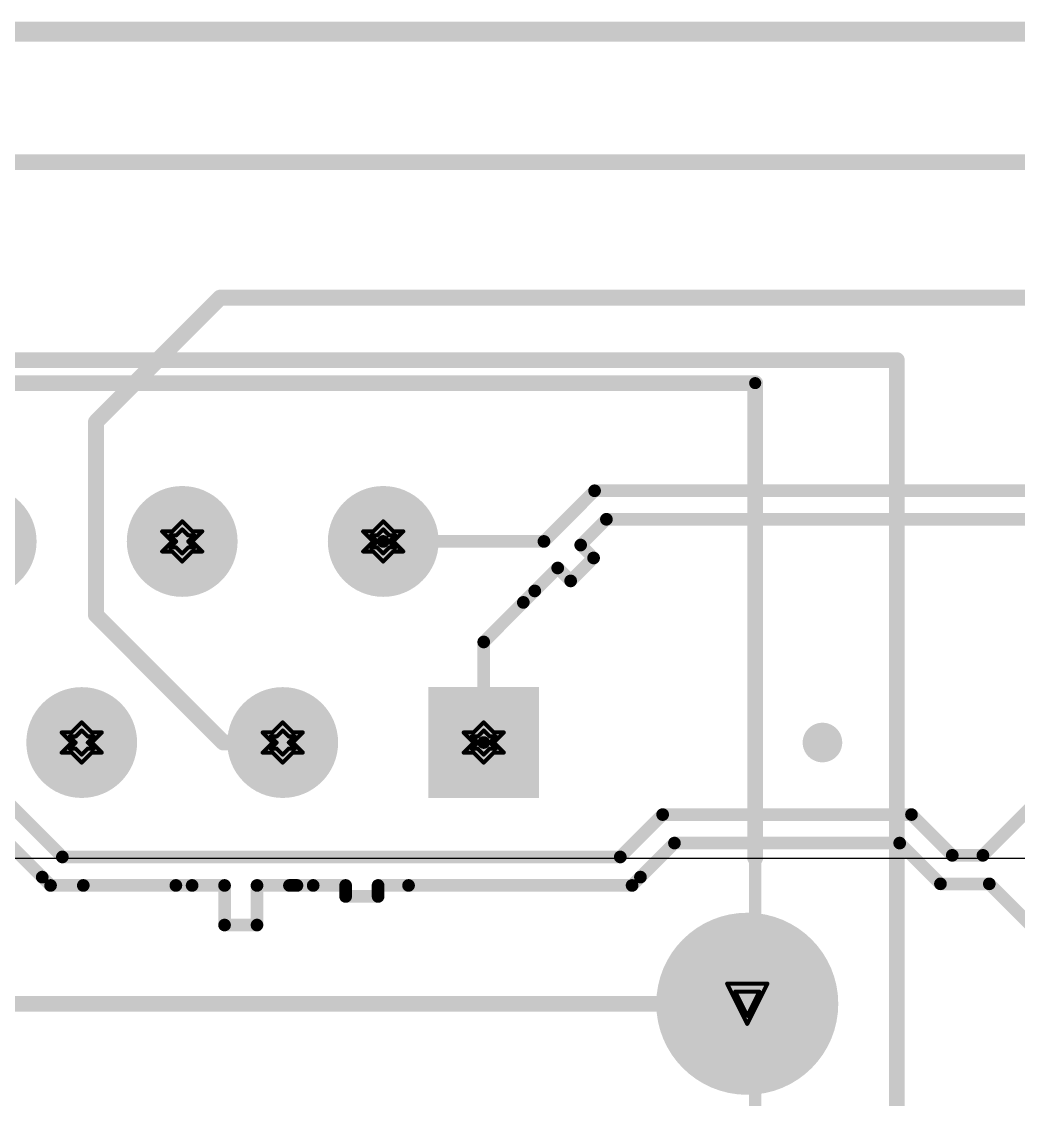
# Model space of a CAD drawing. Header units: inches. Extents: x -3 to 423, y -3 to 110.
# Drawn here: x 13.79 to 26.39, y 10.27 to 23.89 of the extents above; entities that cross this region are included whole.
import ezdxf

# ---------------------------------------------------------------- set-up
doc = ezdxf.new("R2010")
doc.units = ezdxf.units.IN
for name, color, linetype in [('Board Outline', 56, 'Continuous'), ('Bottom Layer', 5, 'Continuous'), ('Bottom Overlay', 54, 'Continuous'), ('Bottom Solder', 6, 'Continuous'), ('Drill Drawing', 1, 'Continuous'), ('Mechanical 1', 6, 'Continuous'), ('Mechanical 10', 56, 'Continuous'), ('Mechanical 12', 56, 'Continuous'), ('Mechanical 15', 56, 'Continuous'), ('Mid Layer', 16, 'Continuous'), ('Mid Layer 2', 76, 'Continuous'), ('Multi-Layer', 9, 'Continuous'), ('Pad Holes', 156, 'Continuous'), ('Top Layer', 1, 'Continuous'), ('Top Solder', 216, 'Continuous')]:
    doc.layers.add(name, color=color, linetype=linetype)

msp = doc.modelspace()

# ---------------------------------------------------------------- hatches: boundary and pattern name
at = {"layer": 'Bottom Layer'}
h = msp.add_hatch(color=5, dxfattribs=at)
edge = h.paths.add_edge_path()
edge.add_arc((13.28000138, 17.32000092), 0.6999985999999999, 0, 360)
h = msp.add_hatch(color=5, dxfattribs=at)
edge = h.paths.add_edge_path()
edge.add_arc((15.82000138, 17.32000092), 0.6999985999999999, 0, 360)
h = msp.add_hatch(color=5, dxfattribs=at)
edge = h.paths.add_edge_path()
edge.add_arc((18.36000138, 17.32000092), 0.6999985999999999, 0, 360)
h = msp.add_hatch(color=5, dxfattribs=at)
edge = h.paths.add_edge_path()
edge.add_arc((14.55000138, 14.78000092), 0.6999985999999999, 0, 360)
h = msp.add_hatch(color=5, dxfattribs=at)
edge = h.paths.add_edge_path()
edge.add_arc((17.09000138, 14.78000092), 0.6999985999999999, 0, 360)
msp.add_hatch(color=5, dxfattribs=at).paths.add_polyline_path([(20.33000125, 14.08000105), (18.93000151, 14.08000105), (18.93000151, 15.48000079), (20.33000125, 15.48000079)])
h = msp.add_hatch(color=5, dxfattribs=at)
edge = h.paths.add_edge_path()
edge.add_arc((22.96000234, 11.4799999), 1.15000024, 0, 360)
at = {"layer": 'Bottom Solder'}
h = msp.add_hatch(color=6, dxfattribs=at)
edge = h.paths.add_edge_path()
edge.add_arc((13.28000138, 17.32000092), 0.6999985999999999, 0, 360)
h = msp.add_hatch(color=6, dxfattribs=at)
edge = h.paths.add_edge_path()
edge.add_arc((15.82000138, 17.32000092), 0.6999985999999999, 0, 360)
h = msp.add_hatch(color=6, dxfattribs=at)
edge = h.paths.add_edge_path()
edge.add_arc((18.36000138, 17.32000092), 0.6999985999999999, 0, 360)
h = msp.add_hatch(color=6, dxfattribs=at)
edge = h.paths.add_edge_path()
edge.add_arc((14.55000138, 14.78000092), 0.6999985999999999, 0, 360)
h = msp.add_hatch(color=6, dxfattribs=at)
edge = h.paths.add_edge_path()
edge.add_arc((17.09000138, 14.78000092), 0.6999985999999999, 0, 360)
msp.add_hatch(color=6, dxfattribs=at).paths.add_polyline_path([(20.33000125, 14.08000105), (18.93000151, 14.08000105), (18.93000151, 15.48000079), (20.33000125, 15.48000079)])
h = msp.add_hatch(color=6, dxfattribs=at)
edge = h.paths.add_edge_path()
edge.add_arc((22.96000234, 11.4799999), 1.15000024, 0, 360)
at = {"layer": 'Mid Layer'}
h = msp.add_hatch(color=16, dxfattribs=at)
edge = h.paths.add_edge_path()
edge.add_arc((13.28000138, 17.32000092), 0.6999985999999999, 0, 360)
h = msp.add_hatch(color=16, dxfattribs=at)
edge = h.paths.add_edge_path()
edge.add_arc((15.82000138, 17.32000092), 0.6999985999999999, 0, 360)
h = msp.add_hatch(color=16, dxfattribs=at)
edge = h.paths.add_edge_path()
edge.add_arc((18.36000138, 17.32000092), 0.6999985999999999, 0, 360)
h = msp.add_hatch(color=16, dxfattribs=at)
edge = h.paths.add_edge_path()
edge.add_arc((14.55000138, 14.78000092), 0.6999985999999999, 0, 360)
h = msp.add_hatch(color=16, dxfattribs=at)
edge = h.paths.add_edge_path()
edge.add_arc((17.09000138, 14.78000092), 0.6999985999999999, 0, 360)
msp.add_hatch(color=16, dxfattribs=at).paths.add_polyline_path([(20.33000125, 14.08000105), (18.93000151, 14.08000105), (18.93000151, 15.48000079), (20.33000125, 15.48000079)])
h = msp.add_hatch(color=16, dxfattribs=at)
edge = h.paths.add_edge_path()
edge.add_arc((22.96000234, 11.4799999), 1.15000024, 0, 360)
at = {"layer": 'Mid Layer 2'}
h = msp.add_hatch(color=76, dxfattribs=at)
edge = h.paths.add_edge_path()
edge.add_arc((13.28000138, 17.32000092), 0.6999985999999999, 0, 360)
h = msp.add_hatch(color=76, dxfattribs=at)
edge = h.paths.add_edge_path()
edge.add_arc((15.82000138, 17.32000092), 0.6999985999999999, 0, 360)
h = msp.add_hatch(color=76, dxfattribs=at)
edge = h.paths.add_edge_path()
edge.add_arc((18.36000138, 17.32000092), 0.6999985999999999, 0, 360)
h = msp.add_hatch(color=76, dxfattribs=at)
edge = h.paths.add_edge_path()
edge.add_arc((14.55000138, 14.78000092), 0.6999985999999999, 0, 360)
h = msp.add_hatch(color=76, dxfattribs=at)
edge = h.paths.add_edge_path()
edge.add_arc((17.09000138, 14.78000092), 0.6999985999999999, 0, 360)
msp.add_hatch(color=76, dxfattribs=at).paths.add_polyline_path([(20.33000125, 14.08000105), (18.93000151, 14.08000105), (18.93000151, 15.48000079), (20.33000125, 15.48000079)])
h = msp.add_hatch(color=76, dxfattribs=at)
edge = h.paths.add_edge_path()
edge.add_arc((22.96000234, 11.4799999), 1.15000024, 0, 360)
at = {"layer": 'Multi-Layer'}
h = msp.add_hatch(color=9, dxfattribs=at)
edge = h.paths.add_edge_path()
edge.add_arc((13.28000138, 17.32000092), 0.6999985999999999, 0, 360)
h = msp.add_hatch(color=9, dxfattribs=at)
edge = h.paths.add_edge_path()
edge.add_arc((15.82000138, 17.32000092), 0.6999985999999999, 0, 360)
h = msp.add_hatch(color=9, dxfattribs=at)
edge = h.paths.add_edge_path()
edge.add_arc((18.36000138, 17.32000092), 0.6999985999999999, 0, 360)
h = msp.add_hatch(color=9, dxfattribs=at)
edge = h.paths.add_edge_path()
edge.add_arc((14.55000138, 14.78000092), 0.6999985999999999, 0, 360)
h = msp.add_hatch(color=9, dxfattribs=at)
edge = h.paths.add_edge_path()
edge.add_arc((17.09000138, 14.78000092), 0.6999985999999999, 0, 360)
msp.add_hatch(color=9, dxfattribs=at).paths.add_polyline_path([(20.33000125, 14.08000105), (18.93000151, 14.08000105), (18.93000151, 15.48000079), (20.33000125, 15.48000079)])
h = msp.add_hatch(color=9, dxfattribs=at)
edge = h.paths.add_edge_path()
edge.add_arc((22.96000234, 11.4799999), 1.15000024, 0, 360)
at = {"layer": 'Pad Holes'}
h = msp.add_hatch(color=7, dxfattribs=at)
edge = h.paths.add_edge_path()
edge.add_arc((15.82000138, 17.32000092), 0.4499991, 0, 360)
h = msp.add_hatch(color=7, dxfattribs=at)
edge = h.paths.add_edge_path()
edge.add_arc((18.36000138, 17.32000092), 0.4499991, 0, 360)
h = msp.add_hatch(color=7, dxfattribs=at)
edge = h.paths.add_edge_path()
edge.add_arc((14.55000138, 14.78000092), 0.4499991, 0, 360)
h = msp.add_hatch(color=7, dxfattribs=at)
edge = h.paths.add_edge_path()
edge.add_arc((17.09000138, 14.78000092), 0.4499991, 0, 360)
h = msp.add_hatch(color=7, dxfattribs=at)
edge = h.paths.add_edge_path()
edge.add_arc((19.63000138, 14.78000092), 0.4499991, 0, 360)
h = msp.add_hatch(color=7, dxfattribs=at)
edge = h.paths.add_edge_path()
edge.add_arc((22.96000234, 11.4799999), 0.7499985, 0, 360)
at = {"layer": 'Top Layer'}
h = msp.add_hatch(color=1, dxfattribs=at)
edge = h.paths.add_edge_path()
edge.add_arc((13.28000138, 17.32000092), 0.6999985999999999, 0, 360)
h = msp.add_hatch(color=1, dxfattribs=at)
edge = h.paths.add_edge_path()
edge.add_arc((15.82000138, 17.32000092), 0.6999985999999999, 0, 360)
h = msp.add_hatch(color=1, dxfattribs=at)
edge = h.paths.add_edge_path()
edge.add_arc((18.36000138, 17.32000092), 0.6999985999999999, 0, 360)
h = msp.add_hatch(color=1, dxfattribs=at)
edge = h.paths.add_edge_path()
edge.add_arc((14.55000138, 14.78000092), 0.6999985999999999, 0, 360)
h = msp.add_hatch(color=1, dxfattribs=at)
edge = h.paths.add_edge_path()
edge.add_arc((17.09000138, 14.78000092), 0.6999985999999999, 0, 360)
msp.add_hatch(color=1, dxfattribs=at).paths.add_polyline_path([(20.33000125, 14.08000105), (18.93000151, 14.08000105), (18.93000151, 15.48000079), (20.33000125, 15.48000079)])
h = msp.add_hatch(color=1, dxfattribs=at)
edge = h.paths.add_edge_path()
edge.add_arc((22.96000234, 11.4799999), 1.15000024, 0, 360)
at = {"layer": 'Top Solder'}
h = msp.add_hatch(color=216, dxfattribs=at)
edge = h.paths.add_edge_path()
edge.add_arc((13.28000138, 17.32000092), 0.6999985999999999, 0, 360)
h = msp.add_hatch(color=216, dxfattribs=at)
edge = h.paths.add_edge_path()
edge.add_arc((15.82000138, 17.32000092), 0.6999985999999999, 0, 360)
h = msp.add_hatch(color=216, dxfattribs=at)
edge = h.paths.add_edge_path()
edge.add_arc((18.36000138, 17.32000092), 0.6999985999999999, 0, 360)
h = msp.add_hatch(color=216, dxfattribs=at)
edge = h.paths.add_edge_path()
edge.add_arc((14.55000138, 14.78000092), 0.6999985999999999, 0, 360)
h = msp.add_hatch(color=216, dxfattribs=at)
edge = h.paths.add_edge_path()
edge.add_arc((17.09000138, 14.78000092), 0.6999985999999999, 0, 360)
msp.add_hatch(color=216, dxfattribs=at).paths.add_polyline_path([(20.33000125, 14.08000105), (18.93000151, 14.08000105), (18.93000151, 15.48000079), (20.33000125, 15.48000079)])
h = msp.add_hatch(color=216, dxfattribs=at)
edge = h.paths.add_edge_path()
edge.add_arc((22.96000234, 11.4799999), 1.15000024, 0, 360)

# ---------------------------------------------------------------- linework, layer by layer
at = {"layer": 'Board Outline', "const_width": 0.254}
msp.add_lwpolyline([(0.01999996, 23.76000074), (31.38000074, 23.76000074)], dxfattribs=at)
at = {"layer": 'Bottom Layer', "const_width": 0.1999996}
for points in [[(3.5359975, 22.1100015), (32.53000098, 22.1100015)], [(7.410000419999999, 11.4799999), (22.96000234, 11.4799999)]]:
    msp.add_lwpolyline(points, dxfattribs=at)
at = {"layer": 'Bottom Layer', "const_width": 0.0999998}
msp.add_lwpolyline([(22.91000244, 11.4799999, 1), (23.01000224, 11.4799999, 1)], format="xyb", close=True, dxfattribs=at)
at = {"layer": 'Bottom Overlay', "const_width": 0.1999996}
for points in [[(7.310000619999999, 19.320002), (23.06000214, 19.320002)], [(23.06000214, 13.3200013), (23.06000214, 19.320002)]]:
    msp.add_lwpolyline(points, dxfattribs=at)
at = {"layer": 'Bottom Overlay'}
for points, const_width in [([(23.01000224, 19.320002, 1), (23.11000204, 19.320002, 1)], 0.0999998), ([(23.01000224, 19.320002, 1), (23.11000204, 19.320002, 1)], 0.0999998), ([(24.03500146, 14.78000092, 1), (23.78499942, 14.78000092, 1)], 0.2499995), ([(23.72250018, 14.78000092, 1), (23.84749866, 14.78000092, 1)], 0.12499848), ([(23.97250222, 14.78000092, 1), (24.0975007, 14.78000092, 1)], 0.12499848), ([(23.01000224, 13.3200013, 1), (23.11000204, 13.3200013, 1)], 0.0999998)]:
    msp.add_lwpolyline(points, format="xyb", close=True, dxfattribs=dict(at, const_width=const_width))
at = {"layer": 'Drill Drawing', "const_width": 0.0508}
for points in [[(15.69300138, 17.44700092), (15.82000138, 17.57400092)], [(15.82000138, 17.57400092), (15.94700138, 17.44700092)], [(18.23300138, 17.44700092), (18.36000138, 17.57400092)], [(18.36000138, 17.57400092), (18.48700138, 17.44700092)], [(15.56600138, 17.44700092), (15.69300138, 17.32000092)], [(15.56600138, 17.44700092), (15.69300138, 17.44700092)], [(15.74380138, 17.39620092), (15.82000138, 17.47240092)], [(15.82000138, 17.47240092), (15.89620138, 17.39620092)], [(15.94700138, 17.44700092), (16.07400138, 17.44700092)], [(15.94700138, 17.32000092), (16.07400138, 17.44700092)], [(18.10600138, 17.44700092), (18.23300138, 17.32000092)], [(18.10600138, 17.44700092), (18.23300138, 17.44700092)], [(18.28380138, 17.39620092), (18.36000138, 17.47240092)], [(18.36000138, 17.47240092), (18.43620138, 17.39620092)], [(18.48700138, 17.44700092), (18.61400138, 17.44700092)], [(18.48700138, 17.32000092), (18.61400138, 17.44700092)], [(15.56600138, 17.19300092), (15.69300138, 17.32000092)], [(15.66760138, 17.39620092), (15.74380138, 17.32000092)], [(15.66760138, 17.39620092), (15.74380138, 17.39620092)], [(15.66760138, 17.24380092), (15.74380138, 17.32000092)], [(15.89620138, 17.39620092), (15.97240138, 17.39620092)], [(15.89620138, 17.32000092), (15.97240138, 17.39620092)], [(15.89620138, 17.32000092), (15.97240138, 17.24380092)], [(15.94700138, 17.32000092), (16.07400138, 17.19300092)], [(18.10600138, 17.19300092), (18.23300138, 17.32000092)], [(18.20760138, 17.39620092), (18.28380138, 17.32000092)], [(18.20760138, 17.39620092), (18.28380138, 17.39620092)], [(18.20760138, 17.24380092), (18.28380138, 17.32000092)], [(18.43620138, 17.39620092), (18.51240138, 17.39620092)], [(18.43620138, 17.32000092), (18.51240138, 17.39620092)], [(18.43620138, 17.32000092), (18.51240138, 17.24380092)], [(18.48700138, 17.32000092), (18.61400138, 17.19300092)], [(15.56600138, 17.19300092), (15.69300138, 17.19300092)], [(15.66760138, 17.24380092), (15.74380138, 17.24380092)], [(15.69300138, 17.19300092), (15.82000138, 17.06600092)], [(15.74380138, 17.24380092), (15.82000138, 17.16760092)], [(15.82000138, 17.16760092), (15.89620138, 17.24380092)], [(15.82000138, 17.06600092), (15.94700138, 17.19300092)], [(15.89620138, 17.24380092), (15.97240138, 17.24380092)], [(15.94700138, 17.19300092), (16.07400138, 17.19300092)], [(18.10600138, 17.19300092), (18.23300138, 17.19300092)], [(18.20760138, 17.24380092), (18.28380138, 17.24380092)], [(18.23300138, 17.19300092), (18.36000138, 17.06600092)], [(18.28380138, 17.24380092), (18.36000138, 17.16760092)], [(18.36000138, 17.16760092), (18.43620138, 17.24380092)], [(18.36000138, 17.06600092), (18.48700138, 17.19300092)], [(18.43620138, 17.24380092), (18.51240138, 17.24380092)], [(18.48700138, 17.19300092), (18.61400138, 17.19300092)], [(14.42300138, 14.90700092), (14.55000138, 15.03400092)], [(14.55000138, 15.03400092), (14.67700138, 14.90700092)], [(16.96300138, 14.90700092), (17.09000138, 15.03400092)], [(17.09000138, 15.03400092), (17.21700138, 14.90700092)], [(19.50300138, 14.90700092), (19.63000138, 15.03400092)], [(19.63000138, 15.03400092), (19.75700138, 14.90700092)], [(14.29600138, 14.90700092), (14.42300138, 14.78000092)], [(14.29600138, 14.90700092), (14.42300138, 14.90700092)], [(14.39760138, 14.85620092), (14.47380138, 14.78000092)], [(14.39760138, 14.85620092), (14.47380138, 14.85620092)], [(14.47380138, 14.85620092), (14.55000138, 14.93240092)], [(14.55000138, 14.93240092), (14.62620138, 14.85620092)], [(14.62620138, 14.85620092), (14.70240138, 14.85620092)], [(14.62620138, 14.78000092), (14.70240138, 14.85620092)], [(14.67700138, 14.90700092), (14.80400138, 14.90700092)], [(14.67700138, 14.78000092), (14.80400138, 14.90700092)], [(16.83600138, 14.90700092), (16.96300138, 14.78000092)], [(16.83600138, 14.90700092), (16.96300138, 14.90700092)], [(16.93760138, 14.85620092), (17.01380138, 14.78000092)], [(16.93760138, 14.85620092), (17.01380138, 14.85620092)], [(17.01380138, 14.85620092), (17.09000138, 14.93240092)], [(17.09000138, 14.93240092), (17.16620138, 14.85620092)], [(17.16620138, 14.85620092), (17.24240138, 14.85620092)], [(17.16620138, 14.78000092), (17.24240138, 14.85620092)], [(17.21700138, 14.90700092), (17.34400138, 14.90700092)], [(17.21700138, 14.78000092), (17.34400138, 14.90700092)], [(19.37600138, 14.90700092), (19.50300138, 14.78000092)], [(19.37600138, 14.90700092), (19.50300138, 14.90700092)], [(19.47760138, 14.85620092), (19.55380138, 14.78000092)], [(19.47760138, 14.85620092), (19.55380138, 14.85620092)], [(19.55380138, 14.85620092), (19.63000138, 14.93240092)], [(19.63000138, 14.93240092), (19.70620138, 14.85620092)], [(19.70620138, 14.85620092), (19.78240138, 14.85620092)], [(19.70620138, 14.78000092), (19.78240138, 14.85620092)], [(19.75700138, 14.90700092), (19.88400138, 14.90700092)], [(19.75700138, 14.78000092), (19.88400138, 14.90700092)], [(14.29600138, 14.65300092), (14.42300138, 14.78000092)], [(14.39760138, 14.70380092), (14.47380138, 14.78000092)], [(14.39760138, 14.70380092), (14.47380138, 14.70380092)], [(14.47380138, 14.70380092), (14.55000138, 14.62760092)], [(14.55000138, 14.62760092), (14.62620138, 14.70380092)], [(14.62620138, 14.78000092), (14.70240138, 14.70380092)], [(14.62620138, 14.70380092), (14.70240138, 14.70380092)], [(14.67700138, 14.78000092), (14.80400138, 14.65300092)], [(16.83600138, 14.65300092), (16.96300138, 14.78000092)], [(16.93760138, 14.70380092), (17.01380138, 14.78000092)], [(16.93760138, 14.70380092), (17.01380138, 14.70380092)], [(17.01380138, 14.70380092), (17.09000138, 14.62760092)], [(17.09000138, 14.62760092), (17.16620138, 14.70380092)], [(17.16620138, 14.78000092), (17.24240138, 14.70380092)], [(17.16620138, 14.70380092), (17.24240138, 14.70380092)], [(17.21700138, 14.78000092), (17.34400138, 14.65300092)], [(19.37600138, 14.65300092), (19.50300138, 14.78000092)], [(19.47760138, 14.70380092), (19.55380138, 14.78000092)], [(19.47760138, 14.70380092), (19.55380138, 14.70380092)], [(19.55380138, 14.70380092), (19.63000138, 14.62760092)], [(19.63000138, 14.62760092), (19.70620138, 14.70380092)], [(19.70620138, 14.78000092), (19.78240138, 14.70380092)], [(19.70620138, 14.70380092), (19.78240138, 14.70380092)], [(19.75700138, 14.78000092), (19.88400138, 14.65300092)], [(14.29600138, 14.65300092), (14.42300138, 14.65300092)], [(14.42300138, 14.65300092), (14.55000138, 14.52600092)], [(14.55000138, 14.52600092), (14.67700138, 14.65300092)], [(14.67700138, 14.65300092), (14.80400138, 14.65300092)], [(16.83600138, 14.65300092), (16.96300138, 14.65300092)], [(16.96300138, 14.65300092), (17.09000138, 14.52600092)], [(17.09000138, 14.52600092), (17.21700138, 14.65300092)], [(17.21700138, 14.65300092), (17.34400138, 14.65300092)], [(19.37600138, 14.65300092), (19.50300138, 14.65300092)], [(19.50300138, 14.65300092), (19.63000138, 14.52600092)], [(19.63000138, 14.52600092), (19.75700138, 14.65300092)], [(19.75700138, 14.65300092), (19.88400138, 14.65300092)], [(22.70600234, 11.7339999), (23.21400234, 11.7339999)], [(22.70600234, 11.7339999), (22.96000234, 11.2259999)], [(22.96000234, 11.2259999), (23.21400234, 11.7339999)], [(22.80760234, 11.6323999), (23.11240234, 11.6323999)], [(22.80760234, 11.6323999), (22.96000234, 11.3275999)], [(22.96000234, 11.3275999), (23.11240234, 11.6323999)]]:
    msp.add_lwpolyline(points, dxfattribs=at)
at = {"layer": 'Drill Drawing', "const_width": 0.0254}
for points in [[(15.80730138, 17.57400092, 1), (15.83270138, 17.57400092, 1)], [(15.80730138, 17.57400092, 1), (15.83270138, 17.57400092, 1)], [(18.34730138, 17.57400092, 1), (18.37270138, 17.57400092, 1)], [(18.34730138, 17.57400092, 1), (18.37270138, 17.57400092, 1)], [(15.55330138, 17.44700092, 1), (15.57870138, 17.44700092, 1)], [(15.55330138, 17.44700092, 1), (15.57870138, 17.44700092, 1)], [(15.68030138, 17.44700092, 1), (15.70570138, 17.44700092, 1)], [(15.68030138, 17.44700092, 1), (15.70570138, 17.44700092, 1)], [(15.80730138, 17.47240092, 1), (15.83270138, 17.47240092, 1)], [(15.80730138, 17.47240092, 1), (15.83270138, 17.47240092, 1)], [(15.93430138, 17.44700092, 1), (15.95970138, 17.44700092, 1)], [(15.93430138, 17.44700092, 1), (15.95970138, 17.44700092, 1)], [(16.06130138, 17.44700092, 1), (16.08670138, 17.44700092, 1)], [(16.06130138, 17.44700092, 1), (16.08670138, 17.44700092, 1)], [(18.09330138, 17.44700092, 1), (18.11870138, 17.44700092, 1)], [(18.09330138, 17.44700092, 1), (18.11870138, 17.44700092, 1)], [(18.22030138, 17.44700092, 1), (18.24570138, 17.44700092, 1)], [(18.22030138, 17.44700092, 1), (18.24570138, 17.44700092, 1)], [(18.34730138, 17.47240092, 1), (18.37270138, 17.47240092, 1)], [(18.34730138, 17.47240092, 1), (18.37270138, 17.47240092, 1)], [(18.47430138, 17.44700092, 1), (18.49970138, 17.44700092, 1)], [(18.47430138, 17.44700092, 1), (18.49970138, 17.44700092, 1)], [(18.60130138, 17.44700092, 1), (18.62670138, 17.44700092, 1)], [(18.60130138, 17.44700092, 1), (18.62670138, 17.44700092, 1)], [(15.65490138, 17.39620092, 1), (15.68030138, 17.39620092, 1)], [(15.65490138, 17.39620092, 1), (15.68030138, 17.39620092, 1)], [(15.68030138, 17.32000092, 1), (15.70570138, 17.32000092, 1)], [(15.68030138, 17.32000092, 1), (15.70570138, 17.32000092, 1)], [(15.73110138, 17.39620092, 1), (15.75650138, 17.39620092, 1)], [(15.73110138, 17.39620092, 1), (15.75650138, 17.39620092, 1)], [(15.73110138, 17.32000092, 1), (15.75650138, 17.32000092, 1)], [(15.73110138, 17.32000092, 1), (15.75650138, 17.32000092, 1)], [(15.88350138, 17.39620092, 1), (15.90890138, 17.39620092, 1)], [(15.88350138, 17.39620092, 1), (15.90890138, 17.39620092, 1)], [(15.88350138, 17.32000092, 1), (15.90890138, 17.32000092, 1)], [(15.88350138, 17.32000092, 1), (15.90890138, 17.32000092, 1)], [(15.93430138, 17.32000092, 1), (15.95970138, 17.32000092, 1)], [(15.93430138, 17.32000092, 1), (15.95970138, 17.32000092, 1)], [(15.95970138, 17.39620092, 1), (15.98510138, 17.39620092, 1)], [(15.95970138, 17.39620092, 1), (15.98510138, 17.39620092, 1)], [(18.19490138, 17.39620092, 1), (18.22030138, 17.39620092, 1)], [(18.19490138, 17.39620092, 1), (18.22030138, 17.39620092, 1)], [(18.22030138, 17.32000092, 1), (18.24570138, 17.32000092, 1)], [(18.22030138, 17.32000092, 1), (18.24570138, 17.32000092, 1)], [(18.27110138, 17.39620092, 1), (18.29650138, 17.39620092, 1)], [(18.27110138, 17.39620092, 1), (18.29650138, 17.39620092, 1)], [(18.27110138, 17.32000092, 1), (18.29650138, 17.32000092, 1)], [(18.27110138, 17.32000092, 1), (18.29650138, 17.32000092, 1)], [(18.42350138, 17.39620092, 1), (18.44890138, 17.39620092, 1)], [(18.42350138, 17.39620092, 1), (18.44890138, 17.39620092, 1)], [(18.42350138, 17.32000092, 1), (18.44890138, 17.32000092, 1)], [(18.42350138, 17.32000092, 1), (18.44890138, 17.32000092, 1)], [(18.47430138, 17.32000092, 1), (18.49970138, 17.32000092, 1)], [(18.47430138, 17.32000092, 1), (18.49970138, 17.32000092, 1)], [(18.49970138, 17.39620092, 1), (18.52510138, 17.39620092, 1)], [(18.49970138, 17.39620092, 1), (18.52510138, 17.39620092, 1)], [(15.55330138, 17.19300092, 1), (15.57870138, 17.19300092, 1)], [(15.55330138, 17.19300092, 1), (15.57870138, 17.19300092, 1)], [(15.65490138, 17.24380092, 1), (15.68030138, 17.24380092, 1)], [(15.65490138, 17.24380092, 1), (15.68030138, 17.24380092, 1)], [(15.68030138, 17.19300092, 1), (15.70570138, 17.19300092, 1)], [(15.68030138, 17.19300092, 1), (15.70570138, 17.19300092, 1)], [(15.73110138, 17.24380092, 1), (15.75650138, 17.24380092, 1)], [(15.73110138, 17.24380092, 1), (15.75650138, 17.24380092, 1)], [(15.80730138, 17.16760092, 1), (15.83270138, 17.16760092, 1)], [(15.80730138, 17.16760092, 1), (15.83270138, 17.16760092, 1)], [(15.88350138, 17.24380092, 1), (15.90890138, 17.24380092, 1)], [(15.88350138, 17.24380092, 1), (15.90890138, 17.24380092, 1)], [(15.93430138, 17.19300092, 1), (15.95970138, 17.19300092, 1)], [(15.93430138, 17.19300092, 1), (15.95970138, 17.19300092, 1)], [(15.95970138, 17.24380092, 1), (15.98510138, 17.24380092, 1)], [(15.95970138, 17.24380092, 1), (15.98510138, 17.24380092, 1)], [(16.06130138, 17.19300092, 1), (16.08670138, 17.19300092, 1)], [(16.06130138, 17.19300092, 1), (16.08670138, 17.19300092, 1)], [(18.09330138, 17.19300092, 1), (18.11870138, 17.19300092, 1)], [(18.09330138, 17.19300092, 1), (18.11870138, 17.19300092, 1)], [(18.19490138, 17.24380092, 1), (18.22030138, 17.24380092, 1)], [(18.19490138, 17.24380092, 1), (18.22030138, 17.24380092, 1)], [(18.22030138, 17.19300092, 1), (18.24570138, 17.19300092, 1)], [(18.22030138, 17.19300092, 1), (18.24570138, 17.19300092, 1)], [(18.27110138, 17.24380092, 1), (18.29650138, 17.24380092, 1)], [(18.27110138, 17.24380092, 1), (18.29650138, 17.24380092, 1)], [(18.34730138, 17.16760092, 1), (18.37270138, 17.16760092, 1)], [(18.34730138, 17.16760092, 1), (18.37270138, 17.16760092, 1)], [(18.42350138, 17.24380092, 1), (18.44890138, 17.24380092, 1)], [(18.42350138, 17.24380092, 1), (18.44890138, 17.24380092, 1)], [(18.47430138, 17.19300092, 1), (18.49970138, 17.19300092, 1)], [(18.47430138, 17.19300092, 1), (18.49970138, 17.19300092, 1)], [(18.49970138, 17.24380092, 1), (18.52510138, 17.24380092, 1)], [(18.49970138, 17.24380092, 1), (18.52510138, 17.24380092, 1)], [(18.60130138, 17.19300092, 1), (18.62670138, 17.19300092, 1)], [(18.60130138, 17.19300092, 1), (18.62670138, 17.19300092, 1)], [(15.80730138, 17.06600092, 1), (15.83270138, 17.06600092, 1)], [(15.80730138, 17.06600092, 1), (15.83270138, 17.06600092, 1)], [(18.34730138, 17.06600092, 1), (18.37270138, 17.06600092, 1)], [(18.34730138, 17.06600092, 1), (18.37270138, 17.06600092, 1)], [(14.53730138, 15.03400092, 1), (14.56270138, 15.03400092, 1)], [(14.53730138, 15.03400092, 1), (14.56270138, 15.03400092, 1)], [(17.07730138, 15.03400092, 1), (17.10270138, 15.03400092, 1)], [(17.07730138, 15.03400092, 1), (17.10270138, 15.03400092, 1)], [(19.61730138, 15.03400092, 1), (19.64270138, 15.03400092, 1)], [(19.61730138, 15.03400092, 1), (19.64270138, 15.03400092, 1)], [(14.28330138, 14.90700092, 1), (14.30870138, 14.90700092, 1)], [(14.28330138, 14.90700092, 1), (14.30870138, 14.90700092, 1)], [(14.38490138, 14.85620092, 1), (14.41030138, 14.85620092, 1)], [(14.38490138, 14.85620092, 1), (14.41030138, 14.85620092, 1)], [(14.41030138, 14.90700092, 1), (14.43570138, 14.90700092, 1)], [(14.41030138, 14.90700092, 1), (14.43570138, 14.90700092, 1)], [(14.46110138, 14.85620092, 1), (14.48650138, 14.85620092, 1)], [(14.46110138, 14.85620092, 1), (14.48650138, 14.85620092, 1)], [(14.53730138, 14.93240092, 1), (14.56270138, 14.93240092, 1)], [(14.53730138, 14.93240092, 1), (14.56270138, 14.93240092, 1)], [(14.61350138, 14.85620092, 1), (14.63890138, 14.85620092, 1)], [(14.61350138, 14.85620092, 1), (14.63890138, 14.85620092, 1)], [(14.66430138, 14.90700092, 1), (14.68970138, 14.90700092, 1)], [(14.66430138, 14.90700092, 1), (14.68970138, 14.90700092, 1)], [(14.68970138, 14.85620092, 1), (14.71510138, 14.85620092, 1)], [(14.68970138, 14.85620092, 1), (14.71510138, 14.85620092, 1)], [(14.79130138, 14.90700092, 1), (14.81670138, 14.90700092, 1)], [(14.79130138, 14.90700092, 1), (14.81670138, 14.90700092, 1)], [(16.82330138, 14.90700092, 1), (16.84870138, 14.90700092, 1)], [(16.82330138, 14.90700092, 1), (16.84870138, 14.90700092, 1)], [(16.92490138, 14.85620092, 1), (16.95030138, 14.85620092, 1)], [(16.92490138, 14.85620092, 1), (16.95030138, 14.85620092, 1)], [(16.95030138, 14.90700092, 1), (16.97570138, 14.90700092, 1)], [(16.95030138, 14.90700092, 1), (16.97570138, 14.90700092, 1)], [(17.00110138, 14.85620092, 1), (17.02650138, 14.85620092, 1)], [(17.00110138, 14.85620092, 1), (17.02650138, 14.85620092, 1)], [(17.07730138, 14.93240092, 1), (17.10270138, 14.93240092, 1)], [(17.07730138, 14.93240092, 1), (17.10270138, 14.93240092, 1)], [(17.15350138, 14.85620092, 1), (17.17890138, 14.85620092, 1)], [(17.15350138, 14.85620092, 1), (17.17890138, 14.85620092, 1)], [(17.20430138, 14.90700092, 1), (17.22970138, 14.90700092, 1)], [(17.20430138, 14.90700092, 1), (17.22970138, 14.90700092, 1)], [(17.22970138, 14.85620092, 1), (17.25510138, 14.85620092, 1)], [(17.22970138, 14.85620092, 1), (17.25510138, 14.85620092, 1)], [(17.33130138, 14.90700092, 1), (17.35670138, 14.90700092, 1)], [(17.33130138, 14.90700092, 1), (17.35670138, 14.90700092, 1)], [(19.36330138, 14.90700092, 1), (19.38870138, 14.90700092, 1)], [(19.36330138, 14.90700092, 1), (19.38870138, 14.90700092, 1)], [(19.46490138, 14.85620092, 1), (19.49030138, 14.85620092, 1)], [(19.46490138, 14.85620092, 1), (19.49030138, 14.85620092, 1)], [(19.49030138, 14.90700092, 1), (19.51570138, 14.90700092, 1)], [(19.49030138, 14.90700092, 1), (19.51570138, 14.90700092, 1)], [(19.54110138, 14.85620092, 1), (19.56650138, 14.85620092, 1)], [(19.54110138, 14.85620092, 1), (19.56650138, 14.85620092, 1)], [(19.61730138, 14.93240092, 1), (19.64270138, 14.93240092, 1)], [(19.61730138, 14.93240092, 1), (19.64270138, 14.93240092, 1)], [(19.69350138, 14.85620092, 1), (19.71890138, 14.85620092, 1)], [(19.69350138, 14.85620092, 1), (19.71890138, 14.85620092, 1)], [(19.74430138, 14.90700092, 1), (19.76970138, 14.90700092, 1)], [(19.74430138, 14.90700092, 1), (19.76970138, 14.90700092, 1)], [(19.76970138, 14.85620092, 1), (19.79510138, 14.85620092, 1)], [(19.76970138, 14.85620092, 1), (19.79510138, 14.85620092, 1)], [(19.87130138, 14.90700092, 1), (19.89670138, 14.90700092, 1)], [(19.87130138, 14.90700092, 1), (19.89670138, 14.90700092, 1)], [(14.38490138, 14.70380092, 1), (14.41030138, 14.70380092, 1)], [(14.38490138, 14.70380092, 1), (14.41030138, 14.70380092, 1)], [(14.41030138, 14.78000092, 1), (14.43570138, 14.78000092, 1)], [(14.41030138, 14.78000092, 1), (14.43570138, 14.78000092, 1)], [(14.46110138, 14.78000092, 1), (14.48650138, 14.78000092, 1)], [(14.46110138, 14.78000092, 1), (14.48650138, 14.78000092, 1)], [(14.46110138, 14.70380092, 1), (14.48650138, 14.70380092, 1)], [(14.46110138, 14.70380092, 1), (14.48650138, 14.70380092, 1)], [(14.61350138, 14.78000092, 1), (14.63890138, 14.78000092, 1)], [(14.61350138, 14.78000092, 1), (14.63890138, 14.78000092, 1)], [(14.61350138, 14.70380092, 1), (14.63890138, 14.70380092, 1)], [(14.61350138, 14.70380092, 1), (14.63890138, 14.70380092, 1)], [(14.66430138, 14.78000092, 1), (14.68970138, 14.78000092, 1)], [(14.66430138, 14.78000092, 1), (14.68970138, 14.78000092, 1)], [(14.68970138, 14.70380092, 1), (14.71510138, 14.70380092, 1)], [(14.68970138, 14.70380092, 1), (14.71510138, 14.70380092, 1)], [(16.92490138, 14.70380092, 1), (16.95030138, 14.70380092, 1)], [(16.92490138, 14.70380092, 1), (16.95030138, 14.70380092, 1)], [(16.95030138, 14.78000092, 1), (16.97570138, 14.78000092, 1)], [(16.95030138, 14.78000092, 1), (16.97570138, 14.78000092, 1)], [(17.00110138, 14.78000092, 1), (17.02650138, 14.78000092, 1)], [(17.00110138, 14.78000092, 1), (17.02650138, 14.78000092, 1)], [(17.00110138, 14.70380092, 1), (17.02650138, 14.70380092, 1)], [(17.00110138, 14.70380092, 1), (17.02650138, 14.70380092, 1)], [(17.15350138, 14.78000092, 1), (17.17890138, 14.78000092, 1)], [(17.15350138, 14.78000092, 1), (17.17890138, 14.78000092, 1)], [(17.15350138, 14.70380092, 1), (17.17890138, 14.70380092, 1)], [(17.15350138, 14.70380092, 1), (17.17890138, 14.70380092, 1)], [(17.20430138, 14.78000092, 1), (17.22970138, 14.78000092, 1)], [(17.20430138, 14.78000092, 1), (17.22970138, 14.78000092, 1)], [(17.22970138, 14.70380092, 1), (17.25510138, 14.70380092, 1)], [(17.22970138, 14.70380092, 1), (17.25510138, 14.70380092, 1)], [(19.46490138, 14.70380092, 1), (19.49030138, 14.70380092, 1)], [(19.46490138, 14.70380092, 1), (19.49030138, 14.70380092, 1)], [(19.49030138, 14.78000092, 1), (19.51570138, 14.78000092, 1)], [(19.49030138, 14.78000092, 1), (19.51570138, 14.78000092, 1)], [(19.54110138, 14.78000092, 1), (19.56650138, 14.78000092, 1)], [(19.54110138, 14.78000092, 1), (19.56650138, 14.78000092, 1)], [(19.54110138, 14.70380092, 1), (19.56650138, 14.70380092, 1)], [(19.54110138, 14.70380092, 1), (19.56650138, 14.70380092, 1)], [(19.69350138, 14.78000092, 1), (19.71890138, 14.78000092, 1)], [(19.69350138, 14.78000092, 1), (19.71890138, 14.78000092, 1)], [(19.69350138, 14.70380092, 1), (19.71890138, 14.70380092, 1)], [(19.69350138, 14.70380092, 1), (19.71890138, 14.70380092, 1)], [(19.74430138, 14.78000092, 1), (19.76970138, 14.78000092, 1)], [(19.74430138, 14.78000092, 1), (19.76970138, 14.78000092, 1)], [(19.76970138, 14.70380092, 1), (19.79510138, 14.70380092, 1)], [(19.76970138, 14.70380092, 1), (19.79510138, 14.70380092, 1)], [(14.28330138, 14.65300092, 1), (14.30870138, 14.65300092, 1)], [(14.28330138, 14.65300092, 1), (14.30870138, 14.65300092, 1)], [(14.41030138, 14.65300092, 1), (14.43570138, 14.65300092, 1)], [(14.41030138, 14.65300092, 1), (14.43570138, 14.65300092, 1)], [(14.53730138, 14.62760092, 1), (14.56270138, 14.62760092, 1)], [(14.53730138, 14.62760092, 1), (14.56270138, 14.62760092, 1)], [(14.66430138, 14.65300092, 1), (14.68970138, 14.65300092, 1)], [(14.66430138, 14.65300092, 1), (14.68970138, 14.65300092, 1)], [(14.79130138, 14.65300092, 1), (14.81670138, 14.65300092, 1)], [(14.79130138, 14.65300092, 1), (14.81670138, 14.65300092, 1)], [(16.82330138, 14.65300092, 1), (16.84870138, 14.65300092, 1)], [(16.82330138, 14.65300092, 1), (16.84870138, 14.65300092, 1)], [(16.95030138, 14.65300092, 1), (16.97570138, 14.65300092, 1)], [(16.95030138, 14.65300092, 1), (16.97570138, 14.65300092, 1)], [(17.07730138, 14.62760092, 1), (17.10270138, 14.62760092, 1)], [(17.07730138, 14.62760092, 1), (17.10270138, 14.62760092, 1)], [(17.20430138, 14.65300092, 1), (17.22970138, 14.65300092, 1)], [(17.20430138, 14.65300092, 1), (17.22970138, 14.65300092, 1)], [(17.33130138, 14.65300092, 1), (17.35670138, 14.65300092, 1)], [(17.33130138, 14.65300092, 1), (17.35670138, 14.65300092, 1)], [(19.36330138, 14.65300092, 1), (19.38870138, 14.65300092, 1)], [(19.36330138, 14.65300092, 1), (19.38870138, 14.65300092, 1)], [(19.49030138, 14.65300092, 1), (19.51570138, 14.65300092, 1)], [(19.49030138, 14.65300092, 1), (19.51570138, 14.65300092, 1)], [(19.61730138, 14.62760092, 1), (19.64270138, 14.62760092, 1)], [(19.61730138, 14.62760092, 1), (19.64270138, 14.62760092, 1)], [(19.74430138, 14.65300092, 1), (19.76970138, 14.65300092, 1)], [(19.74430138, 14.65300092, 1), (19.76970138, 14.65300092, 1)], [(19.87130138, 14.65300092, 1), (19.89670138, 14.65300092, 1)], [(19.87130138, 14.65300092, 1), (19.89670138, 14.65300092, 1)], [(14.53730138, 14.52600092, 1), (14.56270138, 14.52600092, 1)], [(14.53730138, 14.52600092, 1), (14.56270138, 14.52600092, 1)], [(17.07730138, 14.52600092, 1), (17.10270138, 14.52600092, 1)], [(17.07730138, 14.52600092, 1), (17.10270138, 14.52600092, 1)], [(19.61730138, 14.52600092, 1), (19.64270138, 14.52600092, 1)], [(19.61730138, 14.52600092, 1), (19.64270138, 14.52600092, 1)], [(22.69330234, 11.7339999, 1), (22.71870234, 11.7339999, 1)], [(22.69330234, 11.7339999, 1), (22.71870234, 11.7339999, 1)], [(23.20130234, 11.7339999, 1), (23.22670234, 11.7339999, 1)], [(23.20130234, 11.7339999, 1), (23.22670234, 11.7339999, 1)], [(22.79490234, 11.6323999, 1), (22.82030234, 11.6323999, 1)], [(22.79490234, 11.6323999, 1), (22.82030234, 11.6323999, 1)], [(23.09970234, 11.6323999, 1), (23.12510234, 11.6323999, 1)], [(23.09970234, 11.6323999, 1), (23.12510234, 11.6323999, 1)], [(22.94730234, 11.3275999, 1), (22.97270234, 11.3275999, 1)], [(22.94730234, 11.3275999, 1), (22.97270234, 11.3275999, 1)], [(22.94730234, 11.2259999, 1), (22.97270234, 11.2259999, 1)], [(22.94730234, 11.2259999, 1), (22.97270234, 11.2259999, 1)]]:
    msp.add_lwpolyline(points, format="xyb", close=True, dxfattribs=at)
at = {"layer": 'Mechanical 1', "const_width": 0.254}
msp.add_lwpolyline([(0.02999994, 23.7599982), (31.37000076, 23.76000074)], dxfattribs=at)
at = {"layer": 'Mechanical 10', "const_width": 0.1999996}
for points in [[(5.52000166, 19.61000142), (24.8500011, 19.61000142)], [(24.8500011, -2.74999958), (24.8500011, 19.61000142)]]:
    msp.add_lwpolyline(points, dxfattribs=at)
at = {"layer": 'Mechanical 10', "const_width": 0.0999998}
msp.add_lwpolyline([(24.8000012, 19.61000142, 1), (24.900001, 19.61000142, 1)], format="xyb", close=True, dxfattribs=at)
msp.add_lwpolyline([(24.8000012, 19.61000142, 1), (24.900001, 19.61000142, 1)], format="xyb", close=True, dxfattribs=at)
at = {"layer": 'Mechanical 12', "const_width": 0.1524}
for points in [[(7.310000619999999, 19.320002), (23.06000214, 19.320002)], [(23.06000214, -2.46000016), (23.06000214, 19.320002)]]:
    msp.add_lwpolyline(points, dxfattribs=at)
at = {"layer": 'Mechanical 12', "const_width": 0.0762}
msp.add_lwpolyline([(23.02190214, 19.320002, 1), (23.09810214, 19.320002, 1)], format="xyb", close=True, dxfattribs=at)
msp.add_lwpolyline([(23.02190214, 19.320002, 1), (23.09810214, 19.320002, 1)], format="xyb", close=True, dxfattribs=at)
at = {"layer": 'Mechanical 15', "const_width": 0.1999996}
for points in [[(5.52000166, 19.61000142), (24.8500011, 19.61000142)], [(24.8500011, -2.74999958), (24.8500011, 19.61000142)]]:
    msp.add_lwpolyline(points, dxfattribs=at)
at = {"layer": 'Mechanical 15', "const_width": 0.0999998}
msp.add_lwpolyline([(24.8000012, 19.61000142, 1), (24.900001, 19.61000142, 1)], format="xyb", close=True, dxfattribs=at)
msp.add_lwpolyline([(24.8000012, 19.61000142, 1), (24.900001, 19.61000142, 1)], format="xyb", close=True, dxfattribs=at)
at = {"layer": 'Mid Layer'}
msp.add_line((5.639998879999999, 13.31999876), (29.57999418, 13.31999876), dxfattribs=at)
at = {"layer": 'Top Layer'}
for points, const_width in [([(14.73000102, 18.83000044), (16.30000042, 20.39999984)], 0.1999996), ([(16.30000042, 20.39999984), (28.10999966, 20.39999984)], 0.1999996), ([(14.73000102, 16.39000024), (14.73000102, 18.83000044)], 0.1999996), ([(20.39088378, 17.32000092), (21.0308825, 17.95999964)], 0.15999968), ([(21.0308825, 17.95999964), (33.2400021, 17.95999964)], 0.15999968), ([(20.85478176, 17.2747813), (21.18000082, 17.60000036)], 0.15999968), ([(21.18000082, 17.60000036), (33.2400021, 17.60000036)], 0.15999968), ([(18.36000138, 17.32000092), (20.39088378, 17.32000092)], 0.15999968), ([(20.85478176, 17.2747813), (21.01826632, 17.11129928)], 0.15999968), ([(20.72835326, 16.82138622), (21.01826632, 17.11129928)], 0.15999968), ([(20.27495564, 16.69495518), (20.5648687, 16.98486824)], 0.15999968), ([(20.5648687, 16.98486824), (20.72835326, 16.82138622)], 0.15999968), ([(20.13000038, 16.54999992), (20.27495564, 16.69495518)], 0.15999968), ([(19.63000138, 16.05000092), (20.13000038, 16.54999992)], 0.15999968), ([(14.73000102, 16.39000024), (16.34000034, 14.78000092)], 0.1999996), ([(19.63000138, 14.78000092), (19.63000138, 16.05000092)], 0.15999968), ([(16.34000034, 14.78000092), (17.09000138, 14.78000092)], 0.1999996), ([(25.93799994, 13.35499996), (27.32300098, 14.740001)], 0.15999968), ([(13.53000342, 14.10999972), (14.3054451, 13.33455804)], 0.15999968), ([(13.17000414, 13.9608814), (14.0508863, 13.07999924)], 0.15999968), ([(21.3554437, 13.33455804), (21.89088586, 13.8700002)], 0.15999968), ([(21.89088586, 13.8700002), (25.03499946, 13.8700002)], 0.15999968), ([(25.03499946, 13.8700002), (25.5499997, 13.35499996)], 0.15999968), ([(21.6100025, 13.07999924), (22.04000418, 13.51000092)], 0.15999968), ([(22.04000418, 13.51000092), (24.88588368, 13.51000092)], 0.15999968), ([(24.88588368, 13.51000092), (25.40088391999999, 12.99500068)], 0.15999968), ([(14.3054451, 13.33455804), (21.3554437, 13.33455804)], 0.15999968), ([(25.5499997, 13.35499996), (25.93799994, 13.35499996)], 0.15999968), ([(14.0508863, 13.07999924), (14.05088884, 13.07999924)], 0.15999968), ([(14.05088884, 13.07999924), (14.15632932, 12.97455876)], 0.15999968), ([(21.50455948, 12.97455876), (21.60999996, 13.07999924)], 0.15999968), ([(21.60999996, 13.07999924), (21.6100025, 13.07999924)], 0.15999968), ([(25.40088391999999, 12.99500068), (26.01799978, 12.99500068)], 0.15999968), ([(26.01799978, 12.99500068), (27.40300082, 11.60999964)], 0.15999968), ([(14.15632932, 12.97455876), (14.5699988, 12.97455876)], 0.15999968), ([(14.5699988, 12.97455876), (15.739999, 12.97455876)], 0.15999968), ([(15.739999, 12.97455876), (15.94499732, 12.97455876)], 0.15999968), ([(15.94499732, 12.97455876), (16.3549965, 12.97455876)], 0.15999968), ([(16.3549965, 12.47455468), (16.3549965, 12.97455876)], 0.15999968), ([(16.76499568, 12.97455876), (17.17499486, 12.97455876)], 0.15999968), ([(16.76499568, 12.47455468), (16.76499568, 12.97455876)], 0.15999968), ([(17.17499486, 12.97455876), (17.27000102, 12.97455876)], 0.15999968), ([(17.27000102, 12.97455876), (17.47499934, 12.97455876)], 0.15999968), ([(17.47499934, 12.97455876), (17.88499852, 12.97455876)], 0.15999968), ([(17.88499852, 12.83542772), (17.88499852, 12.97455876)], 0.15999968), ([(18.2949977, 12.97455876), (18.68000074, 12.97455876)], 0.15999968), ([(18.2949977, 12.83542772), (18.2949977, 12.97455876)], 0.15999968), ([(18.68000074, 12.97455876), (21.50455948, 12.97455876)], 0.15999968), ([(17.88499852, 12.83542772), (18.2949977, 12.83542772)], 0.15999968), ([(16.3549965, 12.47455468), (16.76499568, 12.47455468)], 0.15999968)]:
    msp.add_lwpolyline(points, dxfattribs=dict(at, const_width=const_width))
for points, const_width in [([(16.25000052, 20.39999984, 1), (16.35000032, 20.39999984, 1)], 0.0999998), ([(16.25000052, 20.39999984, 1), (16.35000032, 20.39999984, 1)], 0.0999998), ([(14.68000112, 18.83000044, 1), (14.78000092, 18.83000044, 1)], 0.0999998), ([(14.68000112, 18.83000044, 1), (14.78000092, 18.83000044, 1)], 0.0999998), ([(20.99088258, 17.95999964, 1), (21.07088242, 17.95999964, 1)], 0.07999984), ([(20.99088258, 17.95999964, 1), (21.07088242, 17.95999964, 1)], 0.07999984), ([(21.1400009, 17.60000036, 1), (21.22000074, 17.60000036, 1)], 0.07999984), ([(21.1400009, 17.60000036, 1), (21.22000074, 17.60000036, 1)], 0.07999984), ([(18.32000146, 17.32000092, 1), (18.4000013, 17.32000092, 1)], 0.07999984), ([(20.35088386, 17.32000092, 1), (20.4308837, 17.32000092, 1)], 0.07999984), ([(20.35088386, 17.32000092, 1), (20.4308837, 17.32000092, 1)], 0.07999984), ([(20.81478184, 17.2747813, 1), (20.89478168, 17.2747813, 1)], 0.07999984), ([(20.81478184, 17.2747813, 1), (20.89478168, 17.2747813, 1)], 0.07999984), ([(20.9782664, 17.11129928, 1), (21.05826624, 17.11129928, 1)], 0.07999984), ([(20.9782664, 17.11129928, 1), (21.05826624, 17.11129928, 1)], 0.07999984), ([(20.52486878, 16.98486824, 1), (20.60486862, 16.98486824, 1)], 0.07999984), ([(20.52486878, 16.98486824, 1), (20.60486862, 16.98486824, 1)], 0.07999984), ([(20.68835334, 16.82138622, 1), (20.76835318, 16.82138622, 1)], 0.07999984), ([(20.68835334, 16.82138622, 1), (20.76835318, 16.82138622, 1)], 0.07999984), ([(20.23495572, 16.69495518, 1), (20.31495556, 16.69495518, 1)], 0.07999984), ([(20.23495572, 16.69495518, 1), (20.31495556, 16.69495518, 1)], 0.07999984), ([(20.09000046, 16.54999992, 1), (20.1700003, 16.54999992, 1)], 0.07999984), ([(20.09000046, 16.54999992, 1), (20.1700003, 16.54999992, 1)], 0.07999984), ([(14.68000112, 16.39000024, 1), (14.78000092, 16.39000024, 1)], 0.0999998), ([(14.68000112, 16.39000024, 1), (14.78000092, 16.39000024, 1)], 0.0999998), ([(19.59000146, 16.05000092, 1), (19.6700013, 16.05000092, 1)], 0.07999984), ([(19.59000146, 16.05000092, 1), (19.6700013, 16.05000092, 1)], 0.07999984), ([(16.29000044, 14.78000092, 1), (16.39000024, 14.78000092, 1)], 0.0999998), ([(16.29000044, 14.78000092, 1), (16.39000024, 14.78000092, 1)], 0.0999998), ([(17.04000148, 14.78000092, 1), (17.14000128, 14.78000092, 1)], 0.0999998), ([(19.59000146, 14.78000092, 1), (19.6700013, 14.78000092, 1)], 0.07999984), ([(21.85088594, 13.8700002, 1), (21.93088578, 13.8700002, 1)], 0.07999984), ([(21.85088594, 13.8700002, 1), (21.93088578, 13.8700002, 1)], 0.07999984), ([(24.99499954, 13.8700002, 1), (25.07499938, 13.8700002, 1)], 0.07999984), ([(24.99499954, 13.8700002, 1), (25.07499938, 13.8700002, 1)], 0.07999984), ([(22.00000426, 13.51000092, 1), (22.0800041, 13.51000092, 1)], 0.07999984), ([(22.00000426, 13.51000092, 1), (22.0800041, 13.51000092, 1)], 0.07999984), ([(24.84588376, 13.51000092, 1), (24.9258836, 13.51000092, 1)], 0.07999984), ([(24.84588376, 13.51000092, 1), (24.9258836, 13.51000092, 1)], 0.07999984), ([(14.26544518, 13.33455804, 1), (14.34544502, 13.33455804, 1)], 0.07999984), ([(14.26544518, 13.33455804, 1), (14.34544502, 13.33455804, 1)], 0.07999984), ([(21.31544378, 13.33455804, 1), (21.39544362, 13.33455804, 1)], 0.07999984), ([(21.31544378, 13.33455804, 1), (21.39544362, 13.33455804, 1)], 0.07999984), ([(25.50999978, 13.35499996, 1), (25.58999962, 13.35499996, 1)], 0.07999984), ([(25.50999978, 13.35499996, 1), (25.58999962, 13.35499996, 1)], 0.07999984), ([(25.89800002, 13.35499996, 1), (25.97799986, 13.35499996, 1)], 0.07999984), ([(25.89800002, 13.35499996, 1), (25.97799986, 13.35499996, 1)], 0.07999984), ([(14.01088638, 13.07999924, 1), (14.09088622, 13.07999924, 1)], 0.07999984), ([(14.01088638, 13.07999924, 1), (14.09088622, 13.07999924, 1)], 0.07999984), ([(14.01088892, 13.07999924, 1), (14.09088876, 13.07999924, 1)], 0.07999984), ([(14.01088892, 13.07999924, 1), (14.09088876, 13.07999924, 1)], 0.07999984), ([(21.57000004, 13.07999924, 1), (21.64999988, 13.07999924, 1)], 0.07999984), ([(21.57000004, 13.07999924, 1), (21.64999988, 13.07999924, 1)], 0.07999984), ([(21.57000258, 13.07999924, 1), (21.65000242, 13.07999924, 1)], 0.07999984), ([(21.57000258, 13.07999924, 1), (21.65000242, 13.07999924, 1)], 0.07999984), ([(25.360884, 12.99500068, 1), (25.44088384, 12.99500068, 1)], 0.07999984), ([(25.360884, 12.99500068, 1), (25.44088384, 12.99500068, 1)], 0.07999984), ([(25.97799986, 12.99500068, 1), (26.0579997, 12.99500068, 1)], 0.07999984), ([(25.97799986, 12.99500068, 1), (26.0579997, 12.99500068, 1)], 0.07999984), ([(14.1163294, 12.97455876, 1), (14.19632924, 12.97455876, 1)], 0.07999984), ([(14.1163294, 12.97455876, 1), (14.19632924, 12.97455876, 1)], 0.07999984), ([(14.52999888, 12.97455876, 1), (14.60999872, 12.97455876, 1)], 0.07999984), ([(14.52999888, 12.97455876, 1), (14.60999872, 12.97455876, 1)], 0.07999984), ([(15.69999908, 12.97455876, 1), (15.77999892, 12.97455876, 1)], 0.07999984), ([(15.69999908, 12.97455876, 1), (15.77999892, 12.97455876, 1)], 0.07999984), ([(15.9049974, 12.97455876, 1), (15.98499724, 12.97455876, 1)], 0.07999984), ([(15.9049974, 12.97455876, 1), (15.98499724, 12.97455876, 1)], 0.07999984), ([(16.31499658, 12.97455876, 1), (16.39499642, 12.97455876, 1)], 0.07999984), ([(16.31499658, 12.97455876, 1), (16.39499642, 12.97455876, 1)], 0.07999984), ([(16.72499576, 12.97455876, 1), (16.8049956, 12.97455876, 1)], 0.07999984), ([(16.72499576, 12.97455876, 1), (16.8049956, 12.97455876, 1)], 0.07999984), ([(17.13499494, 12.97455876, 1), (17.21499478, 12.97455876, 1)], 0.07999984), ([(17.13499494, 12.97455876, 1), (17.21499478, 12.97455876, 1)], 0.07999984), ([(17.2300011, 12.97455876, 1), (17.31000094, 12.97455876, 1)], 0.07999984), ([(17.2300011, 12.97455876, 1), (17.31000094, 12.97455876, 1)], 0.07999984), ([(17.43499942, 12.97455876, 1), (17.51499926, 12.97455876, 1)], 0.07999984), ([(17.43499942, 12.97455876, 1), (17.51499926, 12.97455876, 1)], 0.07999984), ([(17.8449986, 12.97455876, 1), (17.92499844, 12.97455876, 1)], 0.07999984), ([(17.8449986, 12.97455876, 1), (17.92499844, 12.97455876, 1)], 0.07999984), ([(18.25499778, 12.97455876, 1), (18.33499762, 12.97455876, 1)], 0.07999984), ([(18.25499778, 12.97455876, 1), (18.33499762, 12.97455876, 1)], 0.07999984), ([(18.64000082, 12.97455876, 1), (18.72000066, 12.97455876, 1)], 0.07999984), ([(18.64000082, 12.97455876, 1), (18.72000066, 12.97455876, 1)], 0.07999984), ([(21.46455956, 12.97455876, 1), (21.5445594, 12.97455876, 1)], 0.07999984), ([(21.46455956, 12.97455876, 1), (21.5445594, 12.97455876, 1)], 0.07999984), ([(17.8449986, 12.83542772, 1), (17.92499844, 12.83542772, 1)], 0.07999984), ([(17.8449986, 12.83542772, 1), (17.92499844, 12.83542772, 1)], 0.07999984), ([(18.25499778, 12.83542772, 1), (18.33499762, 12.83542772, 1)], 0.07999984), ([(18.25499778, 12.83542772, 1), (18.33499762, 12.83542772, 1)], 0.07999984), ([(16.31499658, 12.47455468, 1), (16.39499642, 12.47455468, 1)], 0.07999984), ([(16.31499658, 12.47455468, 1), (16.39499642, 12.47455468, 1)], 0.07999984), ([(16.72499576, 12.47455468, 1), (16.8049956, 12.47455468, 1)], 0.07999984), ([(16.72499576, 12.47455468, 1), (16.8049956, 12.47455468, 1)], 0.07999984)]:
    msp.add_lwpolyline(points, format="xyb", close=True, dxfattribs=dict(at, const_width=const_width))

doc.saveas('drawing.dxf')
